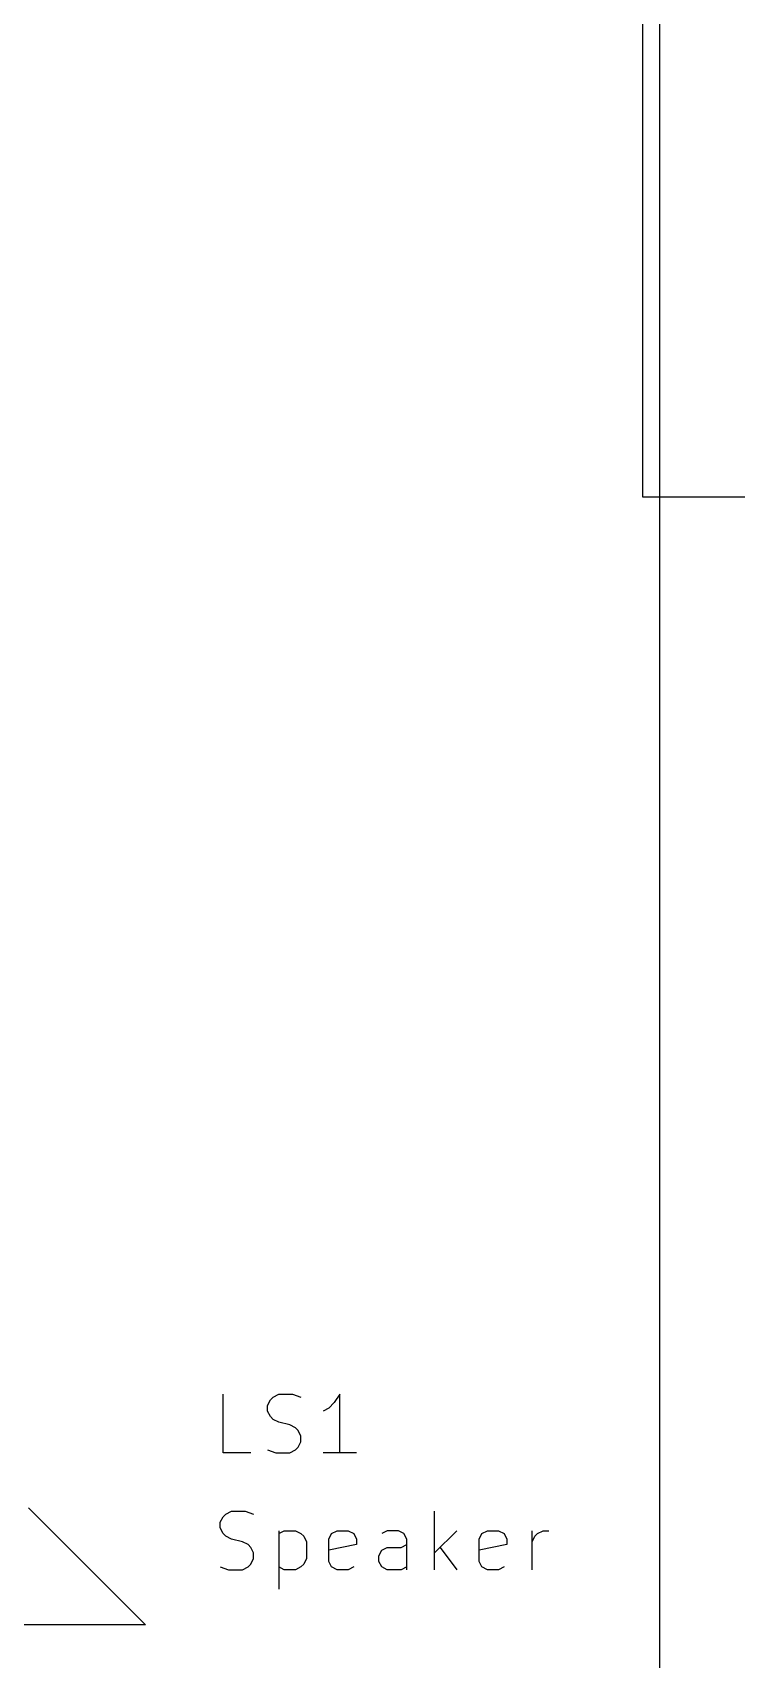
# Model space of a CAD drawing. Header units: inches. Extents: x 0.4 to 11.3, y -7.9 to -0.4.
# Drawn here: x 3.503 to 4.105, y -6.27 to -4.878 of the extents above; entities that cross this region are included whole.
import ezdxf

# ---------------------------------------------------------------- set-up
doc = ezdxf.new("R2010")
doc.units = ezdxf.units.IN
doc.header["$MEASUREMENT"] = 0
for name, color, linetype in [('GREENSIXTYFIVE', 129, 'CONTINUOUS'), ('LIGHTBLUE', 172, 'CONTINUOUS'), ('RED', 14, 'CONTINUOUS')]:
    doc.layers.add(name, color=color, linetype=linetype)

msp = doc.modelspace()

# ---------------------------------------------------------------- linework, layer by layer
at = {"layer": 'GREENSIXTYFIVE', "linetype": 'CONTINUOUS'}
for p, q in [((3.6663, -6.0928), (3.6663, -6.0428)), ((3.6663, -6.0928), (3.6663, -6.0428)), ((3.7044, -6.0523), (3.7068, -6.0476)), ((3.7044, -6.0523), (3.7068, -6.0476)), ((3.7044, -6.0571), (3.7044, -6.0523)), ((3.7044, -6.0571), (3.7044, -6.0523)), ((3.7068, -6.0476), (3.7091, -6.0452)), ((3.7068, -6.0476), (3.7091, -6.0452)), ((3.7091, -6.0452), (3.7139, -6.0428)), ((3.7091, -6.0452), (3.7139, -6.0428)), ((3.7139, -6.0428), (3.7258, -6.0428)), ((3.7139, -6.0428), (3.7258, -6.0428)), ((3.7258, -6.0428), (3.7329, -6.0452)), ((3.7258, -6.0428), (3.7329, -6.0452)), ((3.7615, -6.0499), (3.7568, -6.0547)), ((3.7615, -6.0499), (3.7568, -6.0547)), ((3.7663, -6.0428), (3.7615, -6.0499)), ((3.7663, -6.0428), (3.7615, -6.0499)), ((3.7663, -6.0928), (3.7663, -6.0428)), ((3.7663, -6.0928), (3.7663, -6.0428)), ((3.7068, -6.0618), (3.7044, -6.0571)), ((3.7068, -6.0618), (3.7044, -6.0571)), ((3.7091, -6.0642), (3.7068, -6.0618)), ((3.7091, -6.0642), (3.7068, -6.0618)), ((3.7139, -6.0666), (3.7091, -6.0642)), ((3.7139, -6.0666), (3.7091, -6.0642)), ((3.7234, -6.069), (3.7139, -6.0666)), ((3.7234, -6.069), (3.7139, -6.0666)), ((3.7568, -6.0547), (3.752, -6.0571)), ((3.7568, -6.0547), (3.752, -6.0571)), ((3.7282, -6.0714), (3.7234, -6.069)), ((3.7282, -6.0714), (3.7234, -6.069)), ((3.7306, -6.0738), (3.7282, -6.0714)), ((3.7306, -6.0738), (3.7282, -6.0714)), ((3.7329, -6.0785), (3.7306, -6.0738)), ((3.7329, -6.0785), (3.7306, -6.0738)), ((3.7329, -6.0833), (3.7329, -6.0785)), ((3.7329, -6.0833), (3.7329, -6.0785)), ((3.6901, -6.0928), (3.6663, -6.0928)), ((3.6901, -6.0928), (3.6663, -6.0928)), ((3.7044, -6.0904), (3.7115, -6.0928)), ((3.7044, -6.0904), (3.7115, -6.0928)), ((3.7115, -6.0928), (3.7234, -6.0928)), ((3.7115, -6.0928), (3.7234, -6.0928)), ((3.7234, -6.0928), (3.7282, -6.0904)), ((3.7234, -6.0928), (3.7282, -6.0904)), ((3.7282, -6.0904), (3.7306, -6.088)), ((3.7282, -6.0904), (3.7306, -6.088)), ((3.7306, -6.088), (3.7329, -6.0833)), ((3.7306, -6.088), (3.7329, -6.0833)), ((3.7806, -6.0928), (3.752, -6.0928)), ((3.7806, -6.0928), (3.752, -6.0928)), ((3.6639, -6.1523), (3.6663, -6.1476)), ((3.6639, -6.1523), (3.6663, -6.1476)), ((3.6663, -6.1476), (3.6687, -6.1452)), ((3.6663, -6.1476), (3.6687, -6.1452)), ((3.6687, -6.1452), (3.6734, -6.1428)), ((3.6687, -6.1452), (3.6734, -6.1428)), ((3.6734, -6.1428), (3.6853, -6.1428)), ((3.6734, -6.1428), (3.6853, -6.1428)), ((3.6853, -6.1428), (3.6925, -6.1452)), ((3.6853, -6.1428), (3.6925, -6.1452)), ((3.8472, -6.1928), (3.8472, -6.1428)), ((3.8472, -6.1928), (3.8472, -6.1428)), ((3.6639, -6.1571), (3.6639, -6.1523)), ((3.6639, -6.1571), (3.6639, -6.1523)), ((3.6663, -6.1618), (3.6639, -6.1571)), ((3.6663, -6.1618), (3.6639, -6.1571)), ((3.6687, -6.1642), (3.6663, -6.1618)), ((3.6687, -6.1642), (3.6663, -6.1618)), ((3.6734, -6.1666), (3.6687, -6.1642)), ((3.6734, -6.1666), (3.6687, -6.1642)), ((3.7139, -6.1595), (3.7139, -6.2095)), ((3.7139, -6.1618), (3.7187, -6.1595)), ((3.7139, -6.1595), (3.7139, -6.2095)), ((3.7139, -6.1618), (3.7187, -6.1595)), ((3.7187, -6.1595), (3.7282, -6.1595)), ((3.7187, -6.1595), (3.7282, -6.1595)), ((3.7282, -6.1595), (3.7329, -6.1618)), ((3.7282, -6.1595), (3.7329, -6.1618)), ((3.7329, -6.1618), (3.7353, -6.1642)), ((3.7329, -6.1618), (3.7353, -6.1642)), ((3.7353, -6.1642), (3.7377, -6.169)), ((3.7353, -6.1642), (3.7377, -6.169)), ((3.7568, -6.1666), (3.7591, -6.1618)), ((3.7568, -6.1666), (3.7591, -6.1618)), ((3.7591, -6.1618), (3.7639, -6.1595)), ((3.7591, -6.1618), (3.7639, -6.1595)), ((3.7639, -6.1595), (3.7734, -6.1595)), ((3.7639, -6.1595), (3.7734, -6.1595)), ((3.7734, -6.1595), (3.7782, -6.1618)), ((3.7734, -6.1595), (3.7782, -6.1618)), ((3.7782, -6.1618), (3.7806, -6.1666)), ((3.7782, -6.1618), (3.7806, -6.1666)), ((3.8068, -6.1595), (3.802, -6.1618)), ((3.8068, -6.1595), (3.802, -6.1618)), ((3.8163, -6.1595), (3.8068, -6.1595)), ((3.8163, -6.1595), (3.8068, -6.1595)), ((3.821, -6.1618), (3.8163, -6.1595)), ((3.821, -6.1618), (3.8163, -6.1595)), ((3.8234, -6.1666), (3.821, -6.1618)), ((3.8234, -6.1666), (3.821, -6.1618)), ((3.8663, -6.1595), (3.8472, -6.1785)), ((3.8663, -6.1595), (3.8472, -6.1785)), ((3.8853, -6.1666), (3.8877, -6.1618)), ((3.8853, -6.1666), (3.8877, -6.1618)), ((3.8877, -6.1618), (3.8925, -6.1595)), ((3.8877, -6.1618), (3.8925, -6.1595)), ((3.8925, -6.1595), (3.902, -6.1595)), ((3.8925, -6.1595), (3.902, -6.1595)), ((3.902, -6.1595), (3.9068, -6.1618)), ((3.902, -6.1595), (3.9068, -6.1618)), ((3.9068, -6.1618), (3.9091, -6.1666)), ((3.9068, -6.1618), (3.9091, -6.1666)), ((3.9306, -6.1928), (3.9306, -6.1595)), ((3.9306, -6.1928), (3.9306, -6.1595)), ((3.9306, -6.169), (3.9329, -6.1642)), ((3.9306, -6.169), (3.9329, -6.1642)), ((3.9329, -6.1642), (3.9353, -6.1618)), ((3.9329, -6.1642), (3.9353, -6.1618)), ((3.9353, -6.1618), (3.9401, -6.1595)), ((3.9353, -6.1618), (3.9401, -6.1595)), ((3.9401, -6.1595), (3.9449, -6.1595)), ((3.9401, -6.1595), (3.9449, -6.1595)), ((3.6829, -6.169), (3.6734, -6.1666)), ((3.6829, -6.169), (3.6734, -6.1666)), ((3.6877, -6.1714), (3.6829, -6.169)), ((3.6877, -6.1714), (3.6829, -6.169)), ((3.6901, -6.1738), (3.6877, -6.1714)), ((3.6901, -6.1738), (3.6877, -6.1714)), ((3.6925, -6.1785), (3.6901, -6.1738)), ((3.6925, -6.1785), (3.6901, -6.1738)), ((3.6925, -6.1833), (3.6925, -6.1785)), ((3.6925, -6.1833), (3.6925, -6.1785)), ((3.7377, -6.169), (3.7377, -6.1833)), ((3.7377, -6.169), (3.7377, -6.1833)), ((3.7568, -6.1857), (3.7568, -6.1666)), ((3.7568, -6.1857), (3.7568, -6.1666)), ((3.7806, -6.1714), (3.7568, -6.1761)), ((3.7806, -6.1714), (3.7568, -6.1761)), ((3.7806, -6.1666), (3.7806, -6.1714)), ((3.7806, -6.1666), (3.7806, -6.1714)), ((3.7996, -6.1809), (3.802, -6.1761)), ((3.7996, -6.1809), (3.802, -6.1761)), ((3.802, -6.1761), (3.8068, -6.1738)), ((3.802, -6.1761), (3.8068, -6.1738)), ((3.8068, -6.1738), (3.8187, -6.1738)), ((3.8068, -6.1738), (3.8187, -6.1738)), ((3.8187, -6.1738), (3.8234, -6.1714)), ((3.8187, -6.1738), (3.8234, -6.1714)), ((3.8234, -6.1928), (3.8234, -6.1666)), ((3.8234, -6.1928), (3.8234, -6.1666)), ((3.852, -6.1738), (3.8663, -6.1928)), ((3.852, -6.1738), (3.8663, -6.1928)), ((3.8853, -6.1857), (3.8853, -6.1666)), ((3.8853, -6.1857), (3.8853, -6.1666)), ((3.9091, -6.1714), (3.8853, -6.1761)), ((3.9091, -6.1714), (3.8853, -6.1761)), ((3.9091, -6.1666), (3.9091, -6.1714)), ((3.9091, -6.1666), (3.9091, -6.1714)), ((3.6639, -6.1904), (3.671, -6.1928)), ((3.6639, -6.1904), (3.671, -6.1928)), ((3.671, -6.1928), (3.6829, -6.1928)), ((3.671, -6.1928), (3.6829, -6.1928)), ((3.6829, -6.1928), (3.6877, -6.1904)), ((3.6829, -6.1928), (3.6877, -6.1904)), ((3.6877, -6.1904), (3.6901, -6.188)), ((3.6877, -6.1904), (3.6901, -6.188)), ((3.6901, -6.188), (3.6925, -6.1833)), ((3.6901, -6.188), (3.6925, -6.1833)), ((3.7187, -6.1928), (3.7139, -6.1904)), ((3.7187, -6.1928), (3.7139, -6.1904)), ((3.7282, -6.1928), (3.7187, -6.1928)), ((3.7282, -6.1928), (3.7187, -6.1928)), ((3.7329, -6.1904), (3.7282, -6.1928)), ((3.7329, -6.1904), (3.7282, -6.1928)), ((3.7353, -6.188), (3.7329, -6.1904)), ((3.7353, -6.188), (3.7329, -6.1904)), ((3.7377, -6.1833), (3.7353, -6.188)), ((3.7377, -6.1833), (3.7353, -6.188)), ((3.7591, -6.1904), (3.7568, -6.1857)), ((3.7591, -6.1904), (3.7568, -6.1857)), ((3.7639, -6.1928), (3.7591, -6.1904)), ((3.7639, -6.1928), (3.7591, -6.1904)), ((3.7734, -6.1928), (3.7639, -6.1928)), ((3.7734, -6.1928), (3.7639, -6.1928)), ((3.7782, -6.1904), (3.7734, -6.1928)), ((3.7782, -6.1904), (3.7734, -6.1928)), ((3.7996, -6.1857), (3.7996, -6.1809)), ((3.7996, -6.1857), (3.7996, -6.1809)), ((3.802, -6.1904), (3.7996, -6.1857)), ((3.802, -6.1904), (3.7996, -6.1857)), ((3.8068, -6.1928), (3.802, -6.1904)), ((3.8068, -6.1928), (3.802, -6.1904)), ((3.8187, -6.1928), (3.8068, -6.1928)), ((3.8187, -6.1928), (3.8068, -6.1928)), ((3.8234, -6.1904), (3.8187, -6.1928)), ((3.8234, -6.1904), (3.8187, -6.1928)), ((3.8877, -6.1904), (3.8853, -6.1857)), ((3.8877, -6.1904), (3.8853, -6.1857)), ((3.8925, -6.1928), (3.8877, -6.1904)), ((3.8925, -6.1928), (3.8877, -6.1904)), ((3.902, -6.1928), (3.8925, -6.1928)), ((3.902, -6.1928), (3.8925, -6.1928)), ((3.9068, -6.1904), (3.902, -6.1928)), ((3.9068, -6.1904), (3.902, -6.1928))]:
    msp.add_line(p, q, dxfattribs=at)
at = {"layer": 'LIGHTBLUE', "linetype": 'CONTINUOUS'}
for p, q in [((4.025, -1.925), (4.025, -5.275)), ((4.04, -6.59), (4.04, -3.67)), ((4.025, -5.275), (7.175, -5.275))]:
    msp.add_line(p, q, dxfattribs=at)
at = {"layer": 'RED', "linetype": 'CONTINUOUS'}
for p, q in [((3.5, -6.14), (3.6, -6.24)), ((3.6, -6.24), (3.2, -6.24))]:
    msp.add_line(p, q, dxfattribs=at)

doc.saveas('drawing.dxf')
